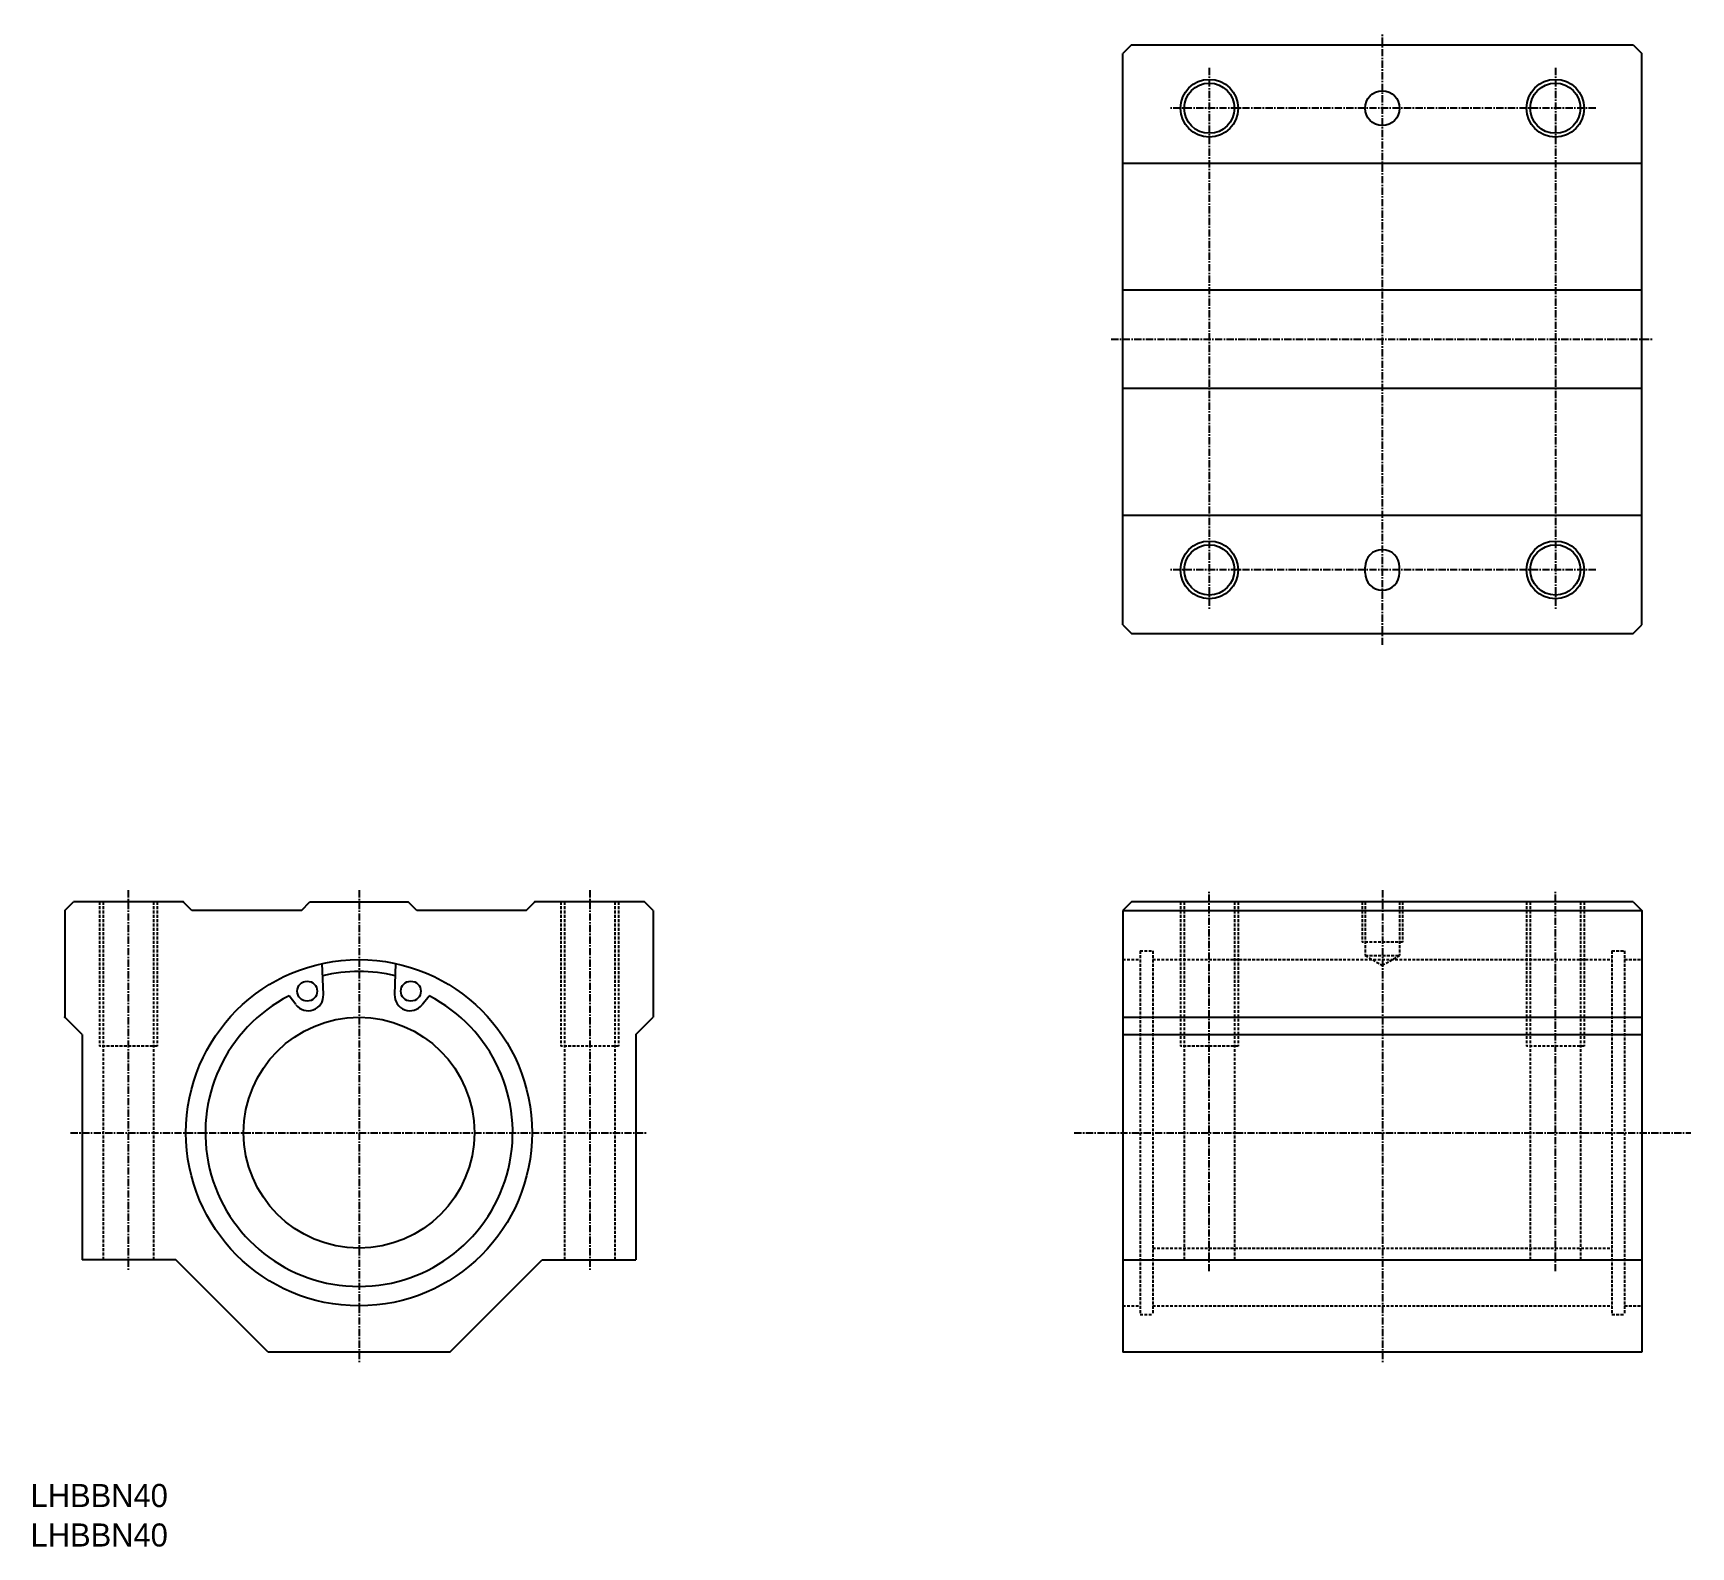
# Model space of a CAD drawing. Extents: x 1690 to 1977, y -1228 to -965.
import ezdxf

# ---------------------------------------------------------------- set-up
doc = ezdxf.new("R2010")
doc.units = 0
doc.linetypes.add('CENTER', pattern=[2, 1.25, -0.25, 0.25, -0.25])
doc.linetypes.add('DASHED', pattern=[0.75, 0.5, -0.25])
doc.layers.get('0').update_dxf_attribs({"linetype": 'CONTINUOUS'})
doc.layers.add('CENTER', color=1, linetype='CENTER')

msp = doc.modelspace()

# ---------------------------------------------------------------- linework, layer by layer
at = {"color": 7, "linetype": 'CONTINUOUS'}
for p, q in [((1880.51, -967.25), (1879.01, -968.75)), ((1880.51, -967.25), (1967.51, -967.25)), ((1967.51, -967.25), (1969.01, -968.75)), ((1879.01, -1067.75), (1879.01, -968.75)), ((1969.01, -1067.75), (1969.01, -968.75)), ((1879.01, -987.75), (1969.01, -987.75)), ((1879.01, -1009.75), (1969.01, -1009.75)), ((1879.01, -1026.75), (1969.01, -1026.75)), ((1879.01, -1048.75), (1969.01, -1048.75)), ((1921.01, -1058.75), (1921.01, -1057.75)), ((1927.01, -1058.75), (1927.01, -1057.75)), ((1879.01, -1067.75), (1880.51, -1069.25)), ((1967.51, -1069.25), (1969.01, -1067.75)), ((1880.51, -1069.25), (1967.51, -1069.25)), ((1695.61, -1117.27), (1697.11, -1115.77)), ((1695.61, -1117.27), (1695.61, -1135.77)), ((1716.11, -1115.77), (1697.11, -1115.77)), ((1717.61, -1117.27), (1716.11, -1115.77)), ((1736.61, -1117.27), (1717.61, -1117.27)), ((1736.61, -1117.27), (1738.11, -1115.77)), ((1738.11, -1115.77), (1755.11, -1115.77)), ((1756.61, -1117.27), (1755.11, -1115.77)), ((1775.61, -1117.27), (1756.61, -1117.27)), ((1775.61, -1117.27), (1777.11, -1115.77)), ((1796.11, -1115.77), (1777.11, -1115.77)), ((1797.61, -1117.27), (1796.11, -1115.77)), ((1797.61, -1117.27), (1797.61, -1135.77)), ((1880.51, -1115.77), (1879.01, -1117.27)), ((1879.01, -1117.27), (1879.01, -1193.77)), ((1879.01, -1117.27), (1969.01, -1117.27)), ((1967.51, -1115.77), (1880.51, -1115.77)), ((1967.51, -1115.77), (1969.01, -1117.27)), ((1969.01, -1117.27), (1969.01, -1193.77)), ((1740.43, -1131.84), (1740.2, -1126.46)), ((1752.79, -1131.84), (1753.02, -1126.46)), ((1735.65, -1133.58), (1734.48, -1132.05)), ((1757.57, -1133.58), (1758.75, -1132.05)), ((1698.61, -1138.77), (1695.61, -1135.77)), ((1794.61, -1138.77), (1797.61, -1135.77)), ((1879.01, -1135.77), (1969.01, -1135.77)), ((1698.61, -1138.77), (1698.61, -1177.77)), ((1794.61, -1138.77), (1794.61, -1177.77)), ((1879.01, -1138.77), (1969.01, -1138.77)), ((1714.86, -1177.77), (1698.61, -1177.77)), ((1730.86, -1193.77), (1714.86, -1177.77)), ((1762.36, -1193.77), (1778.36, -1177.77)), ((1778.36, -1177.77), (1794.61, -1177.77)), ((1879.01, -1177.77), (1969.01, -1177.77)), ((1762.36, -1193.77), (1730.86, -1193.77)), ((1969.01, -1193.77), (1879.01, -1193.77))]:
    msp.add_line(p, q, dxfattribs=at)
at = {"color": 3, "linetype": 'DASHED'}
for p, q in [((1701.61, -1115.77), (1701.61, -1140.77)), ((1702.26, -1115.77), (1702.26, -1177.77)), ((1710.96, -1115.77), (1710.96, -1177.77)), ((1711.61, -1115.77), (1711.61, -1140.77)), ((1781.61, -1115.77), (1781.61, -1140.77)), ((1782.26, -1115.77), (1782.26, -1177.77)), ((1790.96, -1115.77), (1790.96, -1177.77)), ((1791.61, -1115.77), (1791.61, -1140.77)), ((1889.01, -1115.77), (1889.01, -1140.77)), ((1889.66, -1115.77), (1889.66, -1177.77)), ((1898.36, -1115.77), (1898.36, -1177.77)), ((1899.01, -1115.77), (1899.01, -1140.77)), ((1920.51, -1115.77), (1920.51, -1122.77)), ((1921.06, -1115.77), (1921.06, -1125.07)), ((1926.96, -1115.77), (1926.96, -1125.07)), ((1927.51, -1115.77), (1927.51, -1122.77)), ((1949.01, -1115.77), (1949.01, -1140.77)), ((1949.66, -1115.77), (1949.66, -1177.77)), ((1958.36, -1115.77), (1958.36, -1177.77)), ((1959.01, -1115.77), (1959.01, -1140.77)), ((1927.51, -1122.77), (1920.51, -1122.77)), ((1879.01, -1125.77), (1882.01, -1125.77)), ((1882.01, -1124.27), (1882.01, -1187.27)), ((1882.01, -1124.27), (1884.21, -1124.27)), ((1884.21, -1124.27), (1884.21, -1187.27)), ((1884.21, -1125.77), (1963.81, -1125.77)), ((1921.06, -1125.07), (1924.01, -1126.77)), ((1921.06, -1125.07), (1926.96, -1125.07)), ((1924.01, -1126.77), (1926.96, -1125.07)), ((1963.81, -1124.27), (1963.81, -1187.27)), ((1963.81, -1124.27), (1966.01, -1124.27)), ((1966.01, -1124.27), (1966.01, -1187.27)), ((1966.01, -1125.77), (1969.01, -1125.77)), ((1711.61, -1140.77), (1701.61, -1140.77)), ((1791.61, -1140.77), (1781.61, -1140.77)), ((1899.01, -1140.77), (1889.01, -1140.77)), ((1959.01, -1140.77), (1949.01, -1140.77)), ((1884.21, -1175.77), (1963.81, -1175.77)), ((1879.01, -1185.77), (1882.01, -1185.77)), ((1884.21, -1185.77), (1963.81, -1185.77)), ((1966.01, -1185.77), (1969.01, -1185.77)), ((1882.01, -1187.27), (1884.21, -1187.27)), ((1963.81, -1187.27), (1966.01, -1187.27))]:
    msp.add_line(p, q, dxfattribs=at)
at = {"color": 3, "linetype": 'CONTINUOUS'}
for centre in [(1894.01, -978.25), (1954.01, -978.25), (1894.01, -1058.25), (1954.01, -1058.25)]:
    msp.add_circle(centre, 5, dxfattribs=at)
at = {"color": 7, "linetype": 'CONTINUOUS'}
for centre, radius in [((1894.01, -978.25), 4.35), ((1954.01, -978.25), 4.35), ((1924.01, -978.25), 3), ((1894.01, -1058.25), 4.35), ((1954.01, -1058.25), 4.35), ((1746.61, -1155.77), 30), ((1737.63, -1131.24), 1.73), ((1755.59, -1131.24), 1.73), ((1746.61, -1155.77), 20)]:
    msp.add_circle(centre, radius, dxfattribs=at)
for centre, radius, start, end in [((1924.01, -1057.75), 3, 0, 180), ((1924.01, -1058.75), 3, 180, 0), ((1746.61, -1155.77), 27.93, 76.9236, 103.0764), ((1746.61, -1155.77), 26.64, 117.0908, 62.9092), ((1737.77, -1131.96), 2.67, 217.5057, 2.4933), ((1755.45, -1131.96), 2.67, 177.5067, 322.4943)]:
    msp.add_arc(centre, radius, start, end, dxfattribs=at)
for p in [(1924.01, -1054.75), (1924.01, -1061.75)]:
    msp.add_point(p, dxfattribs=at)
at = {"color": 13}
for p in [(1716.11, -1115.77), (1777.11, -1115.77), (1695.61, -1135.77)]:
    msp.add_point(p, dxfattribs=at)
at = {"layer": 'CENTER', "color": 1, "linetype": 'CENTER'}
for p, q in [((1924.01, -1071.25), (1924.01, -965.25)), ((1894.01, -971.25), (1894.01, -1065.25)), ((1954.01, -971.25), (1954.01, -1065.25)), ((1961.01, -978.25), (1887.01, -978.25)), ((1877.01, -1018.25), (1971.01, -1018.25)), ((1961.01, -1058.25), (1887.01, -1058.25)), ((1706.61, -1113.77), (1706.61, -1179.77)), ((1746.61, -1113.77), (1746.61, -1195.77)), ((1786.61, -1113.77), (1786.61, -1179.77)), ((1894.01, -1179.77), (1894.01, -1113.77)), ((1924.01, -1113.77), (1924.01, -1195.77)), ((1954.01, -1179.77), (1954.01, -1113.77)), ((1696.61, -1155.77), (1796.61, -1155.77)), ((1870.61, -1155.77), (1977.49, -1155.77))]:
    msp.add_line(p, q, dxfattribs=at)

# ---------------------------------------------------------------- texts
at = {"color": 7, "linetype": 'CONTINUOUS'}
for p in [(1689.68, -1220.63), (1689.68, -1227.47)]:
    msp.add_text('LHBBN40', height=4, dxfattribs=at).set_placement(p)

doc.saveas('drawing.dxf')
